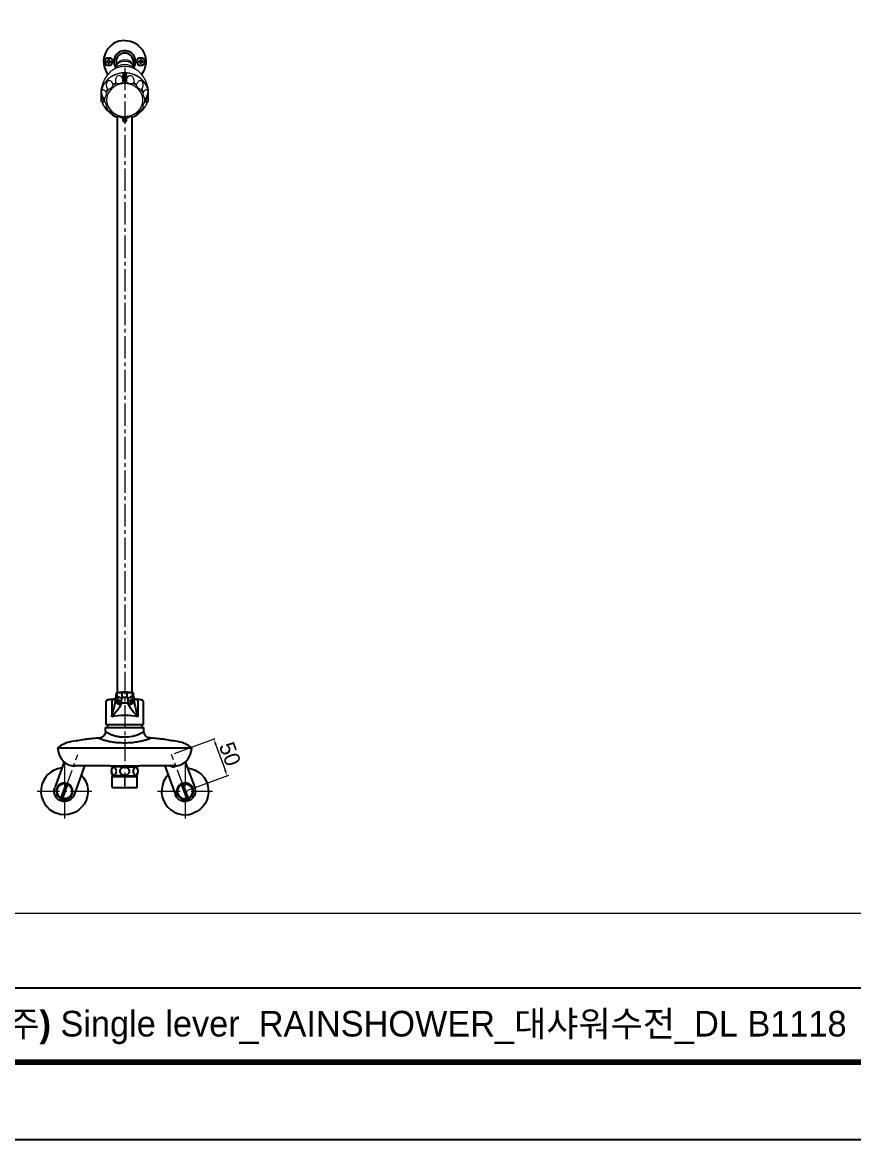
# Model space of a CAD drawing. Extents: x 0 to 3160, y 0 to 2315.
# Drawn here: x 816 to 1879, y 0 to 1428 of the extents above; entities that cross this region are included whole.
import ezdxf

# ---------------------------------------------------------------- set-up
doc = ezdxf.new("R2010")
doc.units = 0
doc.header["$LTSCALE"] = 3
doc.header["$MEASUREMENT"] = 0
doc.header["$PDMODE"] = 3
doc.header["$PDSIZE"] = -10
doc.linetypes.add('CENTER2', pattern=[28.575, 19.05, -3.175, 3.175, -3.175])
doc.layers.get('0').update_dxf_attribs({"linetype": 'CONTINUOUS'})
doc.layers.get('DEFPOINTS').update_dxf_attribs({"linetype": 'CONTINUOUS'})
doc.layers.add('1', color=7, linetype='CONTINUOUS', true_color=0xffffff)
doc.layers.add('Cneter', color=1, linetype='CENTER2', lineweight=13)
doc.layers.add('치수선', color=7, linetype='CONTINUOUS', lineweight=20)
doc.styles.add('Daelim Dimension', font='')
doc.styles.get('Daelim Dimension').set_extended_font_data('나눔고딕')
doc.dimstyles.new('DEFAULT', dxfattribs={"dimscale": 2, "dimtxt": 2, "dimasz": 2, "dimexe": 0, "dimexo": 2, "dimgap": 1, "dimtad": 1, "dimdec": 1, "dimzin": 9, "dimdsep": 46, "dimtxsty": 'Daelim Dimension', "dimcen": 0.5, "dimclrd": 252, "dimclre": 252, "dimclrt": 3, "dimadec": 1, "dimazin": 0, "dimtfac": 1, "dimtdec": 1, "dimtix": 1, "dimtmove": 0, "dimatfit": 3, "dimfxl": 1, "dimtolj": 1, "dimtzin": 1, "dimlwd": 9, "dimlwe": 9, "dimarcsym": 0})

# ---------------------------------------------------------------- blocks, each defined once
blk = doc.blocks.new('*D7')
at = {"color": 5, "lineweight": 9, "ltscale": 0.5, "transparency": 16777216}
for p, q in [((1011, 493.6), (1063.1, 512.5)), ((1063.9, 504.3), (1075.6, 472.4)), ((1028.1, 446.6), (1080.2, 465.6))]:
    blk.add_line(p, q, dxfattribs=at)
at = {"color": 5, "ltscale": 0.5, "transparency": 16777216}
for points in [[(1065.2, 504.8), (1062.7, 503.9), (1061.2, 511.9)], [(1076.8, 472.8), (1074.3, 471.9), (1078.3, 464.9)]]:
    blk.add_solid(points, dxfattribs=at)
at = {"layer": 'DEFPOINTS', "color": 0, "ltscale": 0.5, "transparency": 16777216}
for p in [(1007.3, 492.2), (1078.3, 464.9), (1024.4, 445.2)]:
    blk.add_point(p, dxfattribs=at)
at = {"color": 7, "ltscale": 0.5, "transparency": 16777216, "insert": (1081.8, 492.8), "char_height": 20, "attachment_point": 5, "rotation": 290, "style": 'Daelim Dimension'}
blk.add_mtext('\\A1;50', dxfattribs=at)

msp = doc.modelspace()

# ---------------------------------------------------------------- linework, layer by layer
at = {"color": 5}
msp.add_line((50.8, 194), (2594.9, 194), dxfattribs=at)
at = {"ltscale": 0.5}
msp.add_lwpolyline([(0, 0), (3159.5, 0), (3159.5, 2315), (0, 2315)], close=True, dxfattribs=at)
at = {"color": 5, "linetype": 'ByBlock', "lineweight": 200, "const_width": 7.28}
msp.add_lwpolyline([(50.8, 99.1), (3108.4, 99.1), (3108.4, 2261.3), (50.8, 2261.3)], close=True, dxfattribs=at)
at = {"layer": '1', "color": 7, "linetype": 'Continuous'}
for p, q in [((926.3, 1378.1), (924.3, 1378.1)), ((924.3, 1378.1), (924.3, 1377.1)), ((924.3, 1377.1), (926.3, 1377.1)), ((926.3, 1380.1), (926.3, 1378.1)), ((927.3, 1380.1), (926.3, 1380.1)), ((926.3, 1377.1), (926.3, 1375.1)), ((926.3, 1375.1), (927.3, 1375.1)), ((927.3, 1378.1), (927.3, 1380.1)), ((929.3, 1378.1), (927.3, 1378.1)), ((927.3, 1375.1), (927.3, 1377.1)), ((927.3, 1377.1), (929.3, 1377.1)), ((929.3, 1377.1), (929.3, 1378.1)), ((936.3, 1377.6), (936.3, 1376.3)), ((958.3, 1377.6), (958.3, 1376.3)), ((967.3, 1378.1), (965.3, 1378.1)), ((965.3, 1378.1), (965.3, 1377.1)), ((965.3, 1377.1), (967.3, 1377.1)), ((968.3, 1380.1), (967.3, 1380.1)), ((967.3, 1380.1), (967.3, 1378.1)), ((967.3, 1377.1), (967.3, 1375.1)), ((967.3, 1375.1), (968.3, 1375.1)), ((968.3, 1378.1), (968.3, 1380.1)), ((970.3, 1378.1), (968.3, 1378.1)), ((968.3, 1375.1), (968.3, 1377.1)), ((968.3, 1377.1), (970.3, 1377.1)), ((970.3, 1377.1), (970.3, 1378.1)), ((937.8, 1307.3), (937.8, 571.3)), ((956.8, 571.3), (956.8, 1307.3)), ((950.4, 571.8), (944.2, 571.8)), ((944.2, 571.8), (944.2, 571.2)), ((950.4, 571.2), (944.2, 571.2)), ((944.2, 564.9), (944.2, 571.2)), ((950.4, 571.8), (950.4, 571.2)), ((950.4, 564.9), (950.4, 571.2)), ((923.3, 560.3), (923.3, 530.3)), ((930.6, 562.3), (930.6, 540.3)), ((935.7, 565), (935.6, 563.8)), ((935.6, 564.7), (935.7, 564.9)), ((935.7, 564.9), (935.6, 563.8)), ((935.6, 563.8), (935.6, 562.1)), ((942.9, 560.6), (942.6, 557.8)), ((950.4, 564.9), (944.2, 564.9)), ((951.9, 557.8), (951.7, 560.6)), ((959, 563.8), (958.9, 565)), ((958.9, 564.9), (958.9, 564.7)), ((959, 563.8), (958.9, 564.9)), ((959, 563.8), (959, 562.1)), ((963.9, 562.3), (963.9, 540.3)), ((971.3, 530.3), (971.3, 560.3)), ((923.3, 530.3), (971.3, 530.3)), ((922.8, 526.7), (971.8, 526.7)), ((869.8, 482.8), (857.8, 449.8)), ((896, 477.7), (882.6, 440.7)), ((928.6, 477.7), (930.2, 477.7)), ((947.3, 476.5), (931.8, 476.5)), ((932.8, 477.7), (932.8, 476.5)), ((947.3, 476.5), (947.3, 477.7)), ((947.3, 476.5), (947.3, 475.7)), ((947.3, 476.5), (962.8, 476.5)), ((961.8, 476.5), (961.8, 477.7)), ((964.3, 477.7), (965.9, 477.7)), ((998.5, 477.7), (1012, 440.7)), ((1024.7, 482.9), (1036.8, 449.8)), ((931.3, 464), (963.3, 464)), ((931.3, 450), (931.3, 464)), ((947.3, 465), (931.8, 465)), ((934.8, 465), (934.8, 464)), ((937.7, 465), (937.7, 464)), ((947.3, 465.9), (947.3, 465)), ((947.3, 464), (947.3, 465)), ((947.3, 465), (962.8, 465)), ((956.8, 464), (956.8, 465)), ((959.8, 464), (959.8, 465)), ((963.3, 450), (963.3, 464)), ((866.1, 437), (872.3, 454.2)), ((868, 436.3), (874.2, 453.5)), ((873.3, 453.8), (873.5, 454.4)), ((873.6, 454.6), (873.5, 454.4)), ((873.6, 454.6), (873.8, 455.1)), ((931.3, 450), (963.3, 450)), ((1026.5, 436.3), (1020.3, 453.5)), ((1020.9, 454.6), (1020.8, 455.1)), ((1020.9, 454.6), (1021, 454.4)), ((1021.2, 453.8), (1021, 454.4)), ((1028.4, 437), (1022.2, 454.2)), ((866.7, 435.8), (866.6, 435.4)), ((866.7, 435.8), (866.8, 436.1)), ((867, 436.6), (866.8, 436.1)), ((1027.5, 436.6), (1027.7, 436.1)), ((1027.8, 435.8), (1027.7, 436.1)), ((1027.8, 435.8), (1028, 435.4))]:
    msp.add_line(p, q, dxfattribs=at)
at = {"layer": '1', "color": 7, "linetype": 'Continuous', "lineweight": 18}
for p, q in [((936.3, 1377.6), (936.3, 1372.4)), ((958.3, 1372.4), (958.3, 1377.6)), ((945, 1355.3), (945, 1359)), ((946, 1362.6), (947.3, 1362.6)), ((947.3, 1362.6), (948.6, 1362.6)), ((949.6, 1359), (949.6, 1355.3)), ((945, 1353.5), (945, 1355.3)), ((945, 1353.1), (945, 1353.5)), ((945, 1353.1), (945, 1351.5)), ((946, 1351.5), (948.6, 1351.5)), ((949.6, 1355.3), (949.6, 1353.5)), ((949.6, 1353.5), (949.6, 1353.1)), ((949.6, 1353.1), (949.6, 1351.5)), ((916.8, 1336.1), (916.8, 1329.8)), ((916.8, 1329.8), (916.8, 1327.4)), ((920, 1330.5), (921.7, 1330.5)), ((921.8, 1327.2), (921.8, 1329.6)), ((972.7, 1329.6), (972.7, 1327.2)), ((974.6, 1330.5), (972.8, 1330.5)), ((977.7, 1329.8), (977.7, 1336.1)), ((977.7, 1327.4), (977.7, 1329.8)), ((919.6, 1326.1), (920.9, 1326.4)), ((920.4, 1326.3), (921.7, 1326.3)), ((974.1, 1326.3), (972.8, 1326.3)), ((973.7, 1326.4), (974.9, 1326.1)), ((945, 1303.7), (945, 1305.3)), ((945, 1302.9), (945, 1303.7)), ((945, 1301.8), (945, 1302.9)), ((948.6, 1305.3), (946, 1305.3)), ((946, 1300.8), (948.6, 1300.8)), ((949.6, 1303.7), (949.6, 1305.3)), ((949.6, 1303.7), (949.6, 1302.9)), ((949.6, 1302.9), (949.6, 1301.8))]:
    msp.add_line(p, q, dxfattribs=at)
at = {"layer": '1', "color": 7, "linetype": 'Continuous', "lineweight": 13}
for p, q in [((946, 1356.2), (946, 1362.6)), ((948.6, 1362.6), (948.6, 1356.2)), ((946, 1352.7), (946, 1356.2)), ((948.6, 1356.2), (946, 1356.2)), ((946, 1351.5), (946, 1352.7)), ((948.6, 1352.7), (946, 1352.7)), ((948.6, 1356.2), (948.6, 1352.7)), ((948.6, 1352.7), (948.6, 1351.5)), ((917.8, 1334.4), (917.8, 1330.7)), ((919.4, 1330.3), (920, 1330.5)), ((919.9, 1329), (921.8, 1329.6)), ((919.9, 1329), (919.9, 1326.7)), ((972.7, 1329.6), (974.6, 1329)), ((974.6, 1330.5), (975.2, 1330.3)), ((974.6, 1326.7), (974.6, 1329)), ((976.7, 1330.7), (976.7, 1334.4)), ((921.8, 1327.2), (919.9, 1326.7)), ((974.6, 1326.7), (972.7, 1327.2)), ((946, 1303.1), (946, 1305.3)), ((946, 1300.8), (946, 1303.1)), ((946, 1303.1), (948.6, 1303.1)), ((947.3, 1307.3), (947.3, 1307.5)), ((948.6, 1305.3), (948.6, 1303.1)), ((948.6, 1303.1), (948.6, 1300.8))]:
    msp.add_line(p, q, dxfattribs=at)
at = {"layer": '1', "color": 7, "linetype": 'Continuous'}
for centre, radius, start, end in [((947.3, 1377.6), 27, 90, 217.1909), ((947.3, 1377.6), 13.9, 90, 210.2553), ((947.3, 1377.6), 11, 90, 180), ((947.3, 1377.6), 13.9, 329.7447, 90), ((947.3, 1377.6), 11, 360, 90), ((926.8, 1377.6), 5.01, 180, 0), ((967.8, 1377.6), 5.01, 180, 0), ((947.3, 525.3), 22.2, 166.8917, 176.296), ((870.2, 445.2), 30, 96.1056, 250), ((940.6, 470.8), 10.6, 147.0591, 212.9409), ((948.8, 475.5), 13.6, 4.2072, 9.5048), ((953.9, 470.8), 10.6, 327.0591, 32.9409), ((1007.3, 492.2), 15.8, 272.4581, 287.7822), ((1024.4, 445.2), 30, 136.1056, 290), ((870.2, 445.2), 10.5, 70, 250), ((870.2, 445.2), 10, 70, 250), ((870.2, 445.2), 9.75, 70, 250), ((870.2, 445.2), 10.5, 250, 70), ((870.2, 445.2), 10, 250, 70), ((1024.4, 445.2), 10.5, 110, 290), ((1024.4, 445.2), 10, 110, 290), ((1024.4, 445.2), 9.75, 110, 290), ((1024.4, 445.2), 10.5, 290, 110), ((1024.4, 445.2), 10, 290, 110)]:
    msp.add_arc(centre, radius, start, end, dxfattribs=at)
at = {"layer": '1', "color": 7, "linetype": 'Continuous', "extrusion": (0, 0, -1)}
for centre, radius, start, end in [((-947.3, 1377.6), 27, 90, 217.2306), ((-926.8, 1377.6), 5.01, 0, 180), ((-967.8, 1377.6), 5.01, 0, 180), ((-947.3, 525.3), 22.2, 166.8917, 176.296), ((-1024.4, 445.2), 30, 96.1056, 250), ((-870.2, 445.2), 30, 136.1056, 290), ((-870.2, 445.2), 13.2, 200, 20), ((-870.2, 445.2), 9.75, 110, 290), ((-1024.4, 445.2), 13.2, 160, 340), ((-1024.4, 445.2), 9.75, 70, 250)]:
    msp.add_arc(centre, radius, start, end, dxfattribs=at)
at = {"layer": '1', "color": 7, "linetype": 'Continuous', "lineweight": 18}
for centre, start, end in [((946, 1301.8), 180, 270), ((948.6, 1301.8), 270, 0)]:
    msp.add_arc(centre, 1, start, end, dxfattribs=at)
for centre, major_axis, ratio, start_param, end_param in [((947.3, 1348.3), (25.5, 0), 0.906308, 1.570796, 2.201078), ((947.3, 1357.4), (18, 0), 0.906308, 1.570796, 2.464334), ((947.3, 1366.2), (12.9, 0), 0.906308, 1.570796, 2.891443), ((947.3, 1366.2), (12.9, 0), 0.906308, 0.250149, 1.570796), ((947.3, 1357.4), (18, 0), 0.906308, 0.677259, 1.570796), ((947.3, 1348.3), (25.5, 0), 0.906308, 0.935458, 1.570796), ((947.3, 1335.6), (30.5, 0), 0.906308, 1.570796, 3.203885), ((947.3, 1335.4), (30.5, 0), 0.906308, 1.570796, 3.184986), ((946, 1360.3), (0, 2.23), 0.449155, 0, 0.332335), ((947.3, 1335.6), (-30.5, 0), 0.906308, 3.07881, 4.712389), ((947.3, 1335.4), (-30.5, 0), 0.906308, 3.097954, 4.712389), ((948.6, 1360.3), (0, 2.23), 0.449155, 5.95085, 6.283185), ((947.3, 1328.4), (23.2, 0), 0.906308, 1.570796, 4.712389), ((923.2, 1350.2), (-8.67, 3.58), 0.870022, 2.293461, 3.206741), ((938.5, 1358.2), (-7.12, 5.46), 0.950279, 2.031059, 2.944339), ((946, 1353.1), (0, 1.65), 0.604788, 1.570796, 3.141593), ((947.3, 1328.4), (23.2, 0), 0.906308, 4.712389, 7.853982), ((948.6, 1353.1), (0, 1.65), 0.604788, 3.141593, 4.712389), ((956.1, 1358.2), (7.12, 5.46), 0.950279, 3.338846, 4.252126), ((971.3, 1350.2), (8.67, 3.58), 0.870022, 3.076444, 3.989724), ((917.8, 1334.8), (-0.9, 1.58), 0.273283, 0.114802, 0.447137), ((920, 1329.6), (1.82, 0), 0.496769, 0, 1.570796), ((914.4, 1336.4), (-9.54, 1.25), 0.826902, 2.554656, 3.467936), ((947.3, 1328.6), (23.2, 0), 0.906308, 3.141593, 4.712389), ((947.3, 1328.6), (-23.2, 0), 0.906308, 1.570796, 3.141593), ((980.1, 1336.4), (9.54, 1.25), 0.826902, 2.81525, 3.72853), ((974.6, 1329.6), (1.82, 0), 0.496769, 1.570796, 3.141593), ((976.7, 1334.8), (0.9, 1.58), 0.273283, 5.836048, 6.168383), ((920, 1327.2), (1.82, 0), 0.496769, 5.221008, 6.283185), ((914.4, 1320.4), (9.54, 1.25), 0.826902, 5.956842, 6.870122), ((947.3, 1328.6), (26.5, 0), 0.906308, 3.580965, 3.749418), ((923.2, 1306.6), (8.67, 3.58), 0.870022, 6.218037, 7.131317), ((971.3, 1306.6), (-8.67, 3.58), 0.870022, 5.435054, 6.348334), ((947.3, 1328.6), (26.5, 0), 0.906308, 5.67536, 5.843813), ((980.1, 1320.4), (-9.54, 1.25), 0.826902, 5.696248, 6.609528), ((974.6, 1327.2), (1.82, 0), 0.496769, 3.141593, 4.20377), ((947.3, 1328.6), (26.5, 0), 0.906308, 4.104564, 4.273017), ((938.5, 1298.6), (7.12, 5.46), 0.950279, 0.197253, 1.110533), ((946, 1303.7), (0, 1.65), 0.604788, 0, 1.570796), ((948.6, 1303.7), (0, 1.65), 0.604788, 4.712389, 6.283185), ((956.1, 1298.6), (-7.12, 5.46), 0.950279, 5.172652, 6.085932), ((947.3, 1328.6), (26.5, 0), 0.906308, 5.151761, 5.320214)]:
    msp.add_ellipse(centre, major_axis=major_axis, ratio=ratio, start_param=start_param, end_param=end_param, dxfattribs=at)
at = {"layer": '1', "color": 7, "linetype": 'Continuous', "lineweight": 13}
for centre, major_axis, ratio, start_param, end_param in [((947.3, 1370.1), (11, 0), 0.906308, 1.570796, 2.84162), ((947.3, 1370.1), (11, 0), 0.906308, 0.299973, 1.570796), ((947.3, 1328.6), (26.5, 0), 0.906308, 2.533768, 2.70222), ((947.3, 1328.4), (25.6, 0), 0.906308, 2.507322, 2.728666), ((947.3, 1328.6), (26.5, 0), 0.906308, 2.010169, 2.178621), ((947.3, 1328.4), (25.6, 0), 0.906308, 1.983723, 2.205067), ((947.3, 1328.4), (25.6, 0), 0.906308, 1.660667, 1.681468), ((946, 1355.3), (-1, 0), 0.906308, 4.712389, 6.283185), ((946, 1353.5), (-1, 0), 0.850246, 0, 1.570796), ((948.6, 1355.3), (1, 0), 0.906308, 0, 1.570796), ((948.6, 1353.5), (1, 0), 0.850246, 4.712389, 6.283185), ((947.3, 1328.4), (25.6, 0), 0.906308, 1.460124, 1.480925), ((947.3, 1328.4), (25.6, 0), 0.906308, 0.936526, 1.157869), ((947.3, 1328.6), (26.5, 0), 0.906308, 0.962971, 1.131424), ((947.3, 1328.4), (25.6, 0), 0.906308, 0.412927, 0.634271), ((947.3, 1328.6), (26.5, 0), 0.906308, 0.439372, 0.607825), ((917.8, 1329.8), (1, 0), 0.906308, 1.570796, 3.141593), ((918.8, 1329.8), (-2, 0), 0.422618, 0, 2.150916), ((918.8, 1330.7), (-1, 0), 0.422618, 0, 2.150916), ((919.4, 1329.4), (-0.267, 0.964), 0.496769, 4.203791, 5.774587), ((947.3, 1328.4), (25.6, 0), 0.906308, 3.030921, 3.051722), ((947.3, 1328.4), (25.6, 0), 0.906308, 0.089871, 0.110672), ((975.2, 1329.4), (0.267, 0.964), 0.496769, 0.508598, 2.079394), ((975.7, 1329.8), (-2, 0), 0.422618, 0.990677, 3.141593), ((975.7, 1330.7), (-1, 0), 0.422618, 0.990677, 3.141593), ((976.7, 1329.8), (-1, 0), 0.906308, 3.141593, 4.712389), ((918.8, 1327.4), (2, 0), 0.422618, 3.141593, 5.292508), ((919.4, 1327), (0.267, -0.964), 0.496769, 6.282372, 7.345384), ((947.3, 1328.4), (25.6, 0), 0.906308, 3.231464, 3.252265), ((947.3, 1328.4), (25.6, 0), 0.906308, 3.55452, 3.775863), ((947.3, 1328.4), (25.6, 0), 0.906308, 5.648915, 5.870258), ((947.3, 1328.4), (25.6, 0), 0.906308, 6.172513, 6.193314), ((975.7, 1327.4), (2, 0), 0.422618, 4.13227, 6.283185), ((975.2, 1327), (-0.267, -0.964), 0.496769, 5.220987, 6.28422), ((947.3, 1328.4), (25.6, 0), 0.906308, 4.078118, 4.299462), ((947.3, 1328.4), (25.6, 0), 0.906308, 4.601717, 4.622518), ((946, 1302.9), (-1, 0), 0.143292, 4.712389, 6.283185), ((948.6, 1302.9), (1, 0), 0.143292, 0, 1.570796), ((947.3, 1328.4), (25.6, 0), 0.906308, 4.80226, 4.823061), ((947.3, 1328.4), (25.6, 0), 0.906308, 5.125316, 5.34666)]:
    msp.add_ellipse(centre, major_axis=major_axis, ratio=ratio, start_param=start_param, end_param=end_param, dxfattribs=at)
at = {"layer": '1', "color": 7, "linetype": 'Continuous'}
for centre, major_axis, ratio, start_param, end_param in [((947.3, 560.3), (24, 0), 0.120249, 2.335809, 3.141618), ((947.3, 560.8), (23.5, 0), 0.122807, 2.335809, 3.107826), ((919.6, 563.8), (16, 0), 0.126645, 5.477402, 6.271724), ((931, 562.3), (0.059, -0.497), 0.690055, 2.972371, 4.631211), ((919.6, 564.3), (16.5, 0), 0.122807, 5.477402, 6.271724), ((942.6, 564.7), (6.98, -0.52), 0.988417, 3.217182, 4.786244), ((936.1, 563.8), (0.498, -0.046), 0.992479, 3.141585, 3.235352), ((942.6, 562.1), (7, -0.15), 0.878673, 3.1656, 4.680002), ((942.7, 564.9), (2.7, 26.1), 0.265098, 1.518885, 1.596031), ((936.2, 564.9), (0.498, -0.046), 0.992479, 3.141585, 3.235352), ((936.4, 567), (0.497, -0.056), 0.992451, 3.141391, 3.330983), ((942.9, 567.5), (6.98, -0.52), 0.988417, 3.294328, 4.786244), ((936.8, 570.4), (0.497, -0.057), 0.992446, 3.141029, 3.46154), ((943.1, 571.7), (6.99, -0.36), 0.988451, 3.399051, 4.763413), ((947.3, 551.7), (40, 0), 0.15311, 1.45515, 1.686443), ((951.4, 571.7), (-6.99, -0.36), 0.988451, 1.519773, 2.884134), ((951.7, 567.5), (-6.98, -0.52), 0.988417, 1.496941, 2.988858), ((951.9, 564.7), (-6.98, -0.52), 0.988417, 1.496941, 3.066003), ((952, 562.1), (-7, -0.15), 0.878673, 1.603183, 3.117585), ((957.8, 570.4), (0.497, 0.057), 0.992446, 0.000063, 1.456959), ((957.8, 570.4), (0.497, 0.057), 0.992446, 5.963238, 6.283249), ((975, 564.3), (16.5, 0), 0.122807, 3.153053, 3.947376), ((958.1, 567), (0.497, 0.056), 0.992451, 6.093795, 6.283), ((951.9, 564.9), (-2.7, 26.1), 0.265098, 4.687154, 4.7643), ((958.4, 564.9), (0.498, 0.046), 0.992479, 6.189426, 6.283193), ((958.5, 563.8), (0.498, 0.046), 0.992479, 6.189426, 6.283193), ((975, 563.8), (16, 0), 0.126645, 3.153053, 3.947376), ((963.5, 562.3), (-0.059, -0.497), 0.690055, 1.651975, 3.310814), ((947.3, 560.8), (23.5, 0), 0.122807, 0.033766, 0.805783), ((947.3, 560.3), (24, 0), 0.120249, 6.28316, 7.088969), ((947.3, 535.9), (24, 0), 0.255183, 0.805783, 2.335809)]:
    msp.add_ellipse(centre, major_axis=major_axis, ratio=ratio, start_param=start_param, end_param=end_param, dxfattribs=at)
at = {"layer": '1', "color": 7, "linetype": 'Continuous', "lineweight": 18}
for points, knots in [([(932.3, 1366.9), (932, 1366.8), (929.3, 1365.3), (925.2, 1361), (920.5, 1354.1), (917.5, 1345.6), (916.3, 1338.6), (916.9, 1334.6), (917, 1333.9)], [0, 0, 0, 0, 0.027265, 0.23413, 0.455416, 0.685483, 0.941255, 1, 1, 1, 1]), ([(936, 1350.4), (935.7, 1352.2), (935.6, 1353.8), (936.1, 1356.3), (936.4, 1357.1), (937.1, 1358.3), (937.3, 1358.7), (938.1, 1359.3), (938.5, 1359.7), (939.6, 1360.1), (940.3, 1360.1), (941.2, 1360), (941.6, 1359.8), (942.7, 1359.1), (943.1, 1358.5), (944.3, 1356.5), (944.7, 1354.9), (945, 1353.1)], [0, 0, 0, 0, 0.25, 0.25, 0.375, 0.375, 0.4375, 0.4375, 0.5, 0.5, 0.5625, 0.5625, 0.625, 0.625, 0.75, 0.75, 1, 1, 1, 1]), ([(948.9, 1362.4), (949.1, 1361.9), (949.3, 1361.4), (949.5, 1360.2), (949.6, 1359.6), (949.6, 1359)], [0, 0, 0, 0, 0.5, 0.5, 1, 1, 1, 1]), ([(949.6, 1353.1), (949.8, 1354.9), (950.2, 1356.4), (951.4, 1358.5), (951.8, 1359.1), (952.9, 1359.8), (953.2, 1359.9), (954.2, 1360.1), (954.8, 1360.1), (955.9, 1359.7), (956.4, 1359.4), (957.1, 1358.7), (957.4, 1358.3), (958.1, 1357.2), (958.4, 1356.3), (958.9, 1353.9), (958.9, 1352.2), (958.5, 1350.4)], [0, 0, 0, 0, 0.25, 0.25, 0.375, 0.375, 0.4375, 0.4375, 0.5, 0.5, 0.5625, 0.5625, 0.625, 0.625, 0.75, 0.75, 1, 1, 1, 1]), ([(977.4, 1333.9), (977.6, 1334.9), (978.1, 1339.1), (976.9, 1346.3), (973.8, 1354.7), (968.9, 1361.5), (965, 1365.5), (962.5, 1366.8), (962.3, 1366.9)], [0, 0, 0, 0, 0.081923, 0.330079, 0.565604, 0.785831, 0.98847, 1, 1, 1, 1]), ([(920.5, 1331), (919.6, 1332.1), (918.9, 1333.4), (918.1, 1335.8), (918, 1336.6), (917.9, 1338.2), (917.9, 1338.7), (918, 1339.9), (918.1, 1340.5), (918.4, 1341.4), (918.6, 1341.7), (919, 1342.1), (919.2, 1342.1), (919.8, 1342.1), (920.2, 1341.9), (921.4, 1341), (922.3, 1340), (923.3, 1338.9)], [0, 0, 0, 0, 0.25, 0.25, 0.375, 0.375, 0.4375, 0.4375, 0.5, 0.5, 0.5625, 0.5625, 0.625, 0.625, 0.75, 0.75, 1, 1, 1, 1]), ([(925.5, 1342.4), (924.7, 1343.9), (924.2, 1345.5), (924.1, 1348.1), (924.1, 1349), (924.5, 1350.5), (924.6, 1351), (925.1, 1352), (925.5, 1352.5), (926.4, 1353.3), (926.8, 1353.5), (927.6, 1353.7), (927.9, 1353.6), (928.8, 1353.3), (929.3, 1352.9), (930.7, 1351.4), (931.4, 1350), (932.1, 1348.4)], [0, 0, 0, 0, 0.25, 0.25, 0.375, 0.375, 0.4375, 0.4375, 0.5, 0.5, 0.5625, 0.5625, 0.625, 0.625, 0.75, 0.75, 1, 1, 1, 1]), ([(926.6, 1342.2), (926.5, 1342.1), (926.3, 1342.1), (926, 1342.1), (925.9, 1342.1), (925.8, 1342.1), (925.7, 1342.2), (925.6, 1342.2), (925.5, 1342.3), (925.5, 1342.3), (925.5, 1342.3), (925.5, 1342.4)], [0, 0, 0, 0, 0.370823, 0.370823, 0.598246, 0.598246, 0.790276, 0.790276, 0.95624, 0.95624, 1, 1, 1, 1]), ([(932.1, 1348.4), (932.1, 1348.3), (932.2, 1348.2), (932.2, 1348.1), (932.2, 1348), (932.2, 1347.8), (932.2, 1347.7), (932.2, 1347.4), (932.1, 1347.3), (932.1, 1347.1)], [0, 0, 0, 0, 0.178332, 0.178332, 0.355579, 0.355579, 0.595138, 0.595138, 1, 1, 1, 1]), ([(937, 1349.7), (936.8, 1349.7), (936.7, 1349.8), (936.4, 1349.9), (936.3, 1349.9), (936.2, 1350), (936.1, 1350.1), (936, 1350.2), (936, 1350.3), (936, 1350.4), (936, 1350.4), (936, 1350.4)], [0, 0, 0, 0, 0.370823, 0.370823, 0.598246, 0.598246, 0.790276, 0.790276, 0.95624, 0.95624, 1, 1, 1, 1]), ([(945, 1352.2), (944.9, 1352.1), (944.9, 1352), (944.7, 1351.7), (944.6, 1351.6), (944.4, 1351.5)], [0, 0, 0, 0, 0.407657, 0.407657, 1, 1, 1, 1]), ([(950.1, 1351.5), (950, 1351.6), (949.9, 1351.7), (949.7, 1351.9), (949.6, 1352.1), (949.6, 1352.2)], [0, 0, 0, 0, 0.560127, 0.560127, 1, 1, 1, 1]), ([(958.5, 1350.4), (958.5, 1350.3), (958.5, 1350.3), (958.4, 1350.1), (958.4, 1350.1), (958.3, 1350), (958.2, 1349.9), (957.9, 1349.8), (957.7, 1349.7), (957.5, 1349.7)], [0, 0, 0, 0, 0.178332, 0.178332, 0.355579, 0.355579, 0.595138, 0.595138, 1, 1, 1, 1]), ([(962.4, 1347.1), (962.4, 1347.2), (962.4, 1347.4), (962.3, 1347.7), (962.3, 1347.8), (962.3, 1348), (962.3, 1348.1), (962.4, 1348.2), (962.4, 1348.3), (962.4, 1348.3), (962.4, 1348.4), (962.4, 1348.4)], [0, 0, 0, 0, 0.370823, 0.370823, 0.598246, 0.598246, 0.790276, 0.790276, 0.95624, 0.95624, 1, 1, 1, 1]), ([(962.4, 1348.4), (963.1, 1350), (963.8, 1351.3), (965.2, 1352.9), (965.7, 1353.3), (966.6, 1353.6), (966.9, 1353.7), (967.7, 1353.5), (968.1, 1353.3), (969, 1352.6), (969.3, 1352.1), (969.9, 1351), (970, 1350.5), (970.4, 1349.1), (970.5, 1348.2), (970.3, 1345.5), (969.8, 1343.9), (969, 1342.4)], [0, 0, 0, 0, 0.25, 0.25, 0.375, 0.375, 0.4375, 0.4375, 0.5, 0.5, 0.5625, 0.5625, 0.625, 0.625, 0.75, 0.75, 1, 1, 1, 1]), ([(969, 1342.4), (969, 1342.3), (969, 1342.3), (968.9, 1342.2), (968.8, 1342.2), (968.6, 1342.1), (968.5, 1342.1), (968.3, 1342.1), (968.1, 1342.1), (967.9, 1342.2)], [0, 0, 0, 0, 0.178332, 0.178332, 0.355579, 0.355579, 0.595138, 0.595138, 1, 1, 1, 1]), ([(971.3, 1338.9), (972.2, 1340), (973.1, 1341), (974.3, 1341.9), (974.7, 1342.1), (975.3, 1342.1), (975.5, 1342.1), (975.9, 1341.7), (976.1, 1341.5), (976.4, 1340.6), (976.6, 1339.9), (976.7, 1338.8), (976.7, 1338.2), (976.6, 1336.7), (976.4, 1335.8), (975.7, 1333.4), (974.9, 1332.1), (974, 1331)], [0, 0, 0, 0, 0.25, 0.25, 0.375, 0.375, 0.4375, 0.4375, 0.5, 0.5, 0.5625, 0.5625, 0.625, 0.625, 0.75, 0.75, 1, 1, 1, 1]), ([(921.8, 1331), (921.7, 1330.8), (921.6, 1330.7), (921.3, 1330.6), (921.2, 1330.6), (921.1, 1330.6)], [0, 0, 0, 0, 0.560127, 0.560127, 1, 1, 1, 1]), ([(921.7, 1330.5), (921.6, 1330.5), (921.5, 1330.5), (921.3, 1330.5), (921.2, 1330.5), (921.1, 1330.6)], [0, 0, 0, 0, 0.504994, 0.504994, 1, 1, 1, 1]), ([(923.3, 1338.9), (923.3, 1338.8), (923.3, 1338.8), (923.4, 1338.6), (923.4, 1338.6), (923.5, 1338.4), (923.6, 1338.3), (923.7, 1338), (923.7, 1337.9), (923.8, 1337.7)], [0, 0, 0, 0, 0.178332, 0.178332, 0.355579, 0.355579, 0.595138, 0.595138, 1, 1, 1, 1]), ([(970.7, 1337.7), (970.8, 1337.9), (970.8, 1338), (970.9, 1338.3), (971, 1338.4), (971.1, 1338.5), (971.1, 1338.6), (971.2, 1338.7), (971.2, 1338.8), (971.3, 1338.8), (971.3, 1338.8), (971.3, 1338.9)], [0, 0, 0, 0, 0.370823, 0.370823, 0.598246, 0.598246, 0.790276, 0.790276, 0.95624, 0.95624, 1, 1, 1, 1]), ([(973.4, 1330.6), (973.3, 1330.6), (973.2, 1330.6), (973, 1330.7), (972.9, 1330.8), (972.7, 1331)], [0, 0, 0, 0, 0.407657, 0.407657, 1, 1, 1, 1]), ([(973.4, 1330.6), (973.3, 1330.5), (973.2, 1330.5), (973, 1330.5), (972.9, 1330.5), (972.8, 1330.5)], [0, 0, 0, 0, 0.504417, 0.504417, 1, 1, 1, 1]), ([(916.8, 1327.4), (916.8, 1327.2), (916.9, 1327), (917.1, 1326.6), (917.4, 1326.3), (917.9, 1326.1), (918.5, 1326), (919.2, 1326), (919.5, 1326.1), (919.6, 1326.1)], [0, 0, 0, 0, 0.12998, 0.245726, 0.363311, 0.506495, 0.701937, 0.903379, 1, 1, 1, 1]), ([(923.3, 1318.4), (922.3, 1319), (921.4, 1319.9), (920.2, 1321.7), (919.8, 1322.4), (919.2, 1323.6), (919, 1324.1), (918.7, 1325), (918.5, 1325.5), (918.3, 1326)], [0, 0, 0, 0, 0.508531, 0.508531, 0.762796, 0.762796, 0.889929, 0.889929, 1, 1, 1, 1]), ([(921.2, 1326.3), (921.3, 1326.3), (921.3, 1326.2), (921.5, 1326.1), (921.7, 1325.9), (921.8, 1325.8)], [0, 0, 0, 0, 0.284597, 0.284597, 1, 1, 1, 1]), ([(923.8, 1319.1), (923.8, 1318.9), (923.7, 1318.8), (923.6, 1318.6), (923.6, 1318.5), (923.5, 1318.4), (923.4, 1318.4), (923.4, 1318.4), (923.3, 1318.4), (923.3, 1318.4), (923.3, 1318.4), (923.3, 1318.4)], [0, 0, 0, 0, 0.370823, 0.370823, 0.598246, 0.598246, 0.790276, 0.790276, 0.95624, 0.95624, 1, 1, 1, 1]), ([(925.5, 1314.9), (925.5, 1314.9), (925.6, 1314.9), (925.7, 1314.9), (925.7, 1314.8), (925.9, 1314.8), (926, 1314.8), (926.3, 1314.7), (926.4, 1314.7), (926.6, 1314.6)], [0, 0, 0, 0, 0.178332, 0.178332, 0.355579, 0.355579, 0.595138, 0.595138, 1, 1, 1, 1]), ([(932.1, 1308.9), (931.4, 1309.1), (930.7, 1309.6), (929.3, 1310.8), (928.8, 1311.3), (928, 1312.3), (927.6, 1312.7), (926.9, 1313.4), (926.4, 1313.9), (925.8, 1314.5), (925.6, 1314.6), (925.5, 1314.8)], [0, 0, 0, 0, 0.473089, 0.473089, 0.709634, 0.709634, 0.827906, 0.827906, 0.946178, 0.946178, 1, 1, 1, 1]), ([(969.3, 1314.9), (969.1, 1314.8), (968.8, 1314.6), (968.2, 1314), (967.7, 1313.5), (967, 1312.7), (966.6, 1312.4), (965.7, 1311.4), (965.2, 1310.9), (963.9, 1309.6), (963.1, 1309.1), (962.4, 1308.9)], [0, 0, 0, 0, 0.067365, 0.067365, 0.183945, 0.183945, 0.300524, 0.300524, 0.533683, 0.533683, 1, 1, 1, 1]), ([(967.9, 1314.6), (968.1, 1314.7), (968.2, 1314.7), (968.5, 1314.8), (968.6, 1314.8), (968.8, 1314.8), (968.8, 1314.8), (968.9, 1314.9), (969, 1314.9), (969, 1314.9), (969, 1314.9), (969, 1314.9)], [0, 0, 0, 0, 0.370823, 0.370823, 0.598246, 0.598246, 0.790276, 0.790276, 0.95624, 0.95624, 1, 1, 1, 1]), ([(971.3, 1318.4), (971.2, 1318.4), (971.2, 1318.4), (971.1, 1318.4), (971.1, 1318.4), (971, 1318.5), (970.9, 1318.6), (970.8, 1318.8), (970.8, 1318.9), (970.7, 1319.1)], [0, 0, 0, 0, 0.178332, 0.178332, 0.355579, 0.355579, 0.595138, 0.595138, 1, 1, 1, 1]), ([(976.1, 1325.8), (976, 1325.4), (975.9, 1325), (975.5, 1324.1), (975.3, 1323.7), (974.7, 1322.4), (974.3, 1321.7), (973.1, 1319.9), (972.2, 1319), (971.3, 1318.4)], [0, 0, 0, 0, 0.093955, 0.093955, 0.22339, 0.22339, 0.48226, 0.48226, 1, 1, 1, 1]), ([(972.7, 1325.8), (972.8, 1325.9), (973, 1326), (973.2, 1326.2), (973.2, 1326.3), (973.3, 1326.3)], [0, 0, 0, 0, 0.672048, 0.672048, 1, 1, 1, 1]), ([(974.9, 1326.1), (975.1, 1326), (975.5, 1326), (976.2, 1326), (976.8, 1326.2), (977.3, 1326.5), (977.6, 1326.8), (977.7, 1327.2), (977.7, 1327.4), (977.7, 1327.4)], [0, 0, 0, 0, 0.152535, 0.349795, 0.553866, 0.708684, 0.840806, 0.968459, 1, 1, 1, 1]), ([(932.1, 1309.7), (932.1, 1309.5), (932.2, 1309.4), (932.2, 1309.2), (932.2, 1309.1), (932.2, 1309), (932.2, 1309), (932.2, 1308.9), (932.2, 1308.9), (932.1, 1308.9), (932.1, 1308.9), (932.1, 1308.9)], [0, 0, 0, 0, 0.370823, 0.370823, 0.598246, 0.598246, 0.790276, 0.790276, 0.95624, 0.95624, 1, 1, 1, 1]), ([(936, 1306.9), (936, 1306.9), (936, 1306.9), (936.1, 1306.9), (936.1, 1306.9), (936.3, 1306.9), (936.4, 1307), (936.6, 1307), (936.8, 1307.1), (937, 1307.1)], [0, 0, 0, 0, 0.178332, 0.178332, 0.355579, 0.355579, 0.595138, 0.595138, 1, 1, 1, 1]), ([(945, 1304.7), (944.7, 1304.7), (944.3, 1304.9), (943.1, 1305.6), (942.7, 1305.9), (941.7, 1306.5), (941.3, 1306.6), (940.3, 1307), (939.7, 1307.2), (938.9, 1307.4), (938.7, 1307.4), (938.5, 1307.4)], [0, 0, 0, 0, 0.474195, 0.474195, 0.711293, 0.711293, 0.829841, 0.829841, 0.94839, 0.94839, 1, 1, 1, 1]), ([(944.4, 1305.3), (944.6, 1305.2), (944.7, 1305.1), (944.8, 1304.9), (944.9, 1304.8), (945, 1304.8)], [0, 0, 0, 0, 0.560127, 0.560127, 1, 1, 1, 1]), ([(956.1, 1307.4), (955.9, 1307.4), (955.7, 1307.4), (954.9, 1307.2), (954.3, 1307), (953.3, 1306.7), (952.9, 1306.5), (951.9, 1305.9), (951.4, 1305.7), (950.2, 1304.9), (949.8, 1304.7), (949.6, 1304.7)], [0, 0, 0, 0, 0.051634, 0.051634, 0.170179, 0.170179, 0.288725, 0.288725, 0.525817, 0.525817, 1, 1, 1, 1]), ([(949.6, 1304.8), (949.6, 1304.8), (949.7, 1304.9), (949.8, 1305.1), (950, 1305.2), (950.1, 1305.3)], [0, 0, 0, 0, 0.407657, 0.407657, 1, 1, 1, 1]), ([(957.5, 1307.1), (957.7, 1307.1), (957.9, 1307), (958.1, 1307), (958.2, 1307), (958.3, 1306.9), (958.4, 1306.9), (958.5, 1306.9), (958.5, 1306.9), (958.5, 1306.9), (958.5, 1306.9), (958.5, 1306.9)], [0, 0, 0, 0, 0.370823, 0.370823, 0.598246, 0.598246, 0.790276, 0.790276, 0.95624, 0.95624, 1, 1, 1, 1]), ([(962.4, 1308.9), (962.4, 1308.9), (962.4, 1308.9), (962.3, 1308.9), (962.3, 1309), (962.3, 1309.1), (962.3, 1309.1), (962.4, 1309.4), (962.4, 1309.5), (962.4, 1309.7)], [0, 0, 0, 0, 0.178332, 0.178332, 0.355579, 0.355579, 0.595138, 0.595138, 1, 1, 1, 1])]:
    msp.add_open_spline(points, degree=3, knots=knots, dxfattribs=at)
for points, degree in [([(945, 1359), (945, 1359.1), (945, 1359.3), (945, 1359.6), (945, 1359.9), (945, 1360.2), (945.1, 1360.4), (945.1, 1360.6), (945.1, 1360.7), (945.2, 1360.9), (945.2, 1361.1), (945.2, 1361.2), (945.3, 1361.3), (945.3, 1361.4), (945.3, 1361.5), (945.3, 1361.6), (945.4, 1361.7), (945.4, 1361.8), (945.4, 1361.9), (945.4, 1362), (945.5, 1362), (945.5, 1362.1), (945.5, 1362.1), (945.5, 1362.2), (945.6, 1362.3), (945.6, 1362.3), (945.6, 1362.4), (945.6, 1362.4), (945.6, 1362.4), (945.6, 1362.4)], 3), ([(916.9, 1336.4), (916.9, 1336.4), (916.9, 1336.3), (916.9, 1336.3), (916.9, 1336.3), (916.9, 1336.3), (916.9, 1336.3), (916.9, 1336.2), (916.9, 1336.2), (916.9, 1336.2), (917, 1336.1), (917, 1336.1), (917, 1336), (917, 1336), (917, 1336), (917, 1335.9), (917.1, 1335.8), (917.1, 1335.8), (917.1, 1335.7), (917.2, 1335.6), (917.2, 1335.6), (917.2, 1335.5), (917.3, 1335.4), (917.4, 1335.2), (917.4, 1335.1), (917.5, 1335), (917.6, 1334.8), (917.7, 1334.6), (917.8, 1334.5), (917.8, 1334.4)], 3), ([(920.5, 1331), (919.4, 1332.1), (918.4, 1333.2), (917.8, 1334.4)], 3), ([(921.1, 1330.6), (921, 1330.6), (920.8, 1330.8), (920.6, 1330.9), (920.5, 1331)], 3), ([(974, 1331), (973.9, 1330.9), (973.7, 1330.8), (973.5, 1330.6), (973.4, 1330.6)], 3), ([(976.7, 1334.4), (976.1, 1333.2), (975.2, 1332.1), (974, 1331)], 3), ([(976.7, 1334.4), (976.8, 1334.5), (976.8, 1334.6), (976.9, 1334.8), (977, 1335), (977.1, 1335.1), (977.2, 1335.2), (977.2, 1335.4), (977.3, 1335.5), (977.3, 1335.6), (977.4, 1335.6), (977.4, 1335.7), (977.4, 1335.8), (977.5, 1335.8), (977.5, 1335.9), (977.5, 1336), (977.5, 1336), (977.5, 1336), (977.6, 1336.1), (977.6, 1336.1), (977.6, 1336.2), (977.6, 1336.2), (977.6, 1336.2), (977.6, 1336.3), (977.6, 1336.3), (977.6, 1336.3), (977.6, 1336.3), (977.7, 1336.3), (977.7, 1336.4), (977.7, 1336.4)], 3), ([(918.8, 1325.3), (920.3, 1319.8), (924.3, 1315.7)], 2), ([(924.1, 1315.6), (924.2, 1315.4), (924.7, 1315.2), (925.5, 1314.9)], 3), ([(969, 1314.9), (969.8, 1315.2), (970.3, 1315.4), (970.4, 1315.5)], 3), ([(970.2, 1315.7), (974.2, 1319.7), (975.7, 1325.2)], 2), ([(931.1, 1309.5), (933.2, 1307.7), (935.9, 1307.1)], 2), ([(935.8, 1306.9), (935.8, 1306.9), (935.9, 1306.9), (936, 1306.9)], 3), ([(958.5, 1307.1), (961.3, 1307.7), (963.4, 1309.6)], 2)]:
    msp.add_open_spline(points, degree=degree, dxfattribs=at)
at = {"layer": '1', "color": 7, "linetype": 'Continuous'}
for points, knots in [([(944.2, 571.2), (942.1, 571.2), (940.1, 571.1), (937.2, 570.8), (936.3, 570.5), (936.3, 570.3)], [0, 0, 0, 0, 0.5, 0.5, 1, 1, 1, 1]), ([(936.8, 570.9), (936.8, 571.1), (937.6, 571.3), (940.3, 571.7), (942.2, 571.8), (944.2, 571.8)], [0, 0, 0, 0, 0.5, 0.5, 1, 1, 1, 1]), ([(950.4, 571.8), (952.3, 571.8), (954.2, 571.7), (956.9, 571.3), (957.7, 571.1), (957.8, 570.9)], [0, 0, 0, 0, 0.5, 0.5, 1, 1, 1, 1]), ([(958.3, 570.3), (958.2, 570.5), (957.4, 570.8), (954.5, 571.1), (952.4, 571.2), (950.4, 571.2)], [0, 0, 0, 0, 0.5, 0.5, 1, 1, 1, 1]), ([(930.6, 540.3), (931.7, 544.2), (932.8, 548.2), (934.1, 553.9), (934.6, 555.7), (935.3, 559.2), (935.5, 560.8), (935.6, 562.1)], [0, 0, 0, 0, 0.5, 0.5, 0.75, 0.75, 1, 1, 1, 1]), ([(936.3, 570.3), (936.2, 569.7), (936.1, 569.1), (936, 568), (935.9, 567.5), (935.9, 567)], [0, 0, 0, 0, 0.528779, 0.528779, 1, 1, 1, 1]), ([(943.1, 564.7), (943.1, 564), (943, 563.3), (943, 561.9), (942.9, 561.3), (942.9, 560.6)], [0, 0, 0, 0, 0.507283, 0.507283, 1, 1, 1, 1]), ([(944.2, 564.9), (944.2, 564.9), (944.1, 564.9), (944, 564.9), (943.9, 564.9), (943.7, 564.9), (943.6, 564.9), (943.4, 564.9), (943.4, 564.9), (943.2, 564.8), (943.2, 564.8), (943.1, 564.8), (943.1, 564.8), (943.1, 564.7)], [0, 0, 0, 0, 0.026091, 0.026091, 0.225145, 0.225145, 0.424804, 0.424804, 0.632121, 0.632121, 0.850642, 0.850642, 1, 1, 1, 1]), ([(951.4, 564.7), (951.4, 564.8), (951.4, 564.8), (951.3, 564.8), (951.2, 564.8), (951.1, 564.9), (951, 564.9), (950.8, 564.9), (950.7, 564.9), (950.5, 564.9), (950.4, 564.9), (950.4, 564.9)], [0, 0, 0, 0, 0.216994, 0.216994, 0.450628, 0.450628, 0.677029, 0.677029, 0.891233, 0.891233, 1, 1, 1, 1]), ([(951.7, 560.6), (951.6, 561.3), (951.6, 562), (951.5, 563.4), (951.4, 564.1), (951.4, 564.7)], [0, 0, 0, 0, 0.507283, 0.507283, 1, 1, 1, 1]), ([(958.6, 567), (958.6, 567.5), (958.5, 568.1), (958.4, 569.2), (958.3, 569.7), (958.3, 570.3)], [0, 0, 0, 0, 0.528779, 0.528779, 1, 1, 1, 1]), ([(959, 562.1), (959, 560.8), (959.3, 559.2), (960, 555.7), (960.4, 553.9), (961.8, 548.2), (962.8, 544.2), (963.9, 540.3)], [0, 0, 0, 0, 0.25, 0.25, 0.5, 0.5, 1, 1, 1, 1]), ([(942.2, 556), (942, 555), (941.4, 553.7), (939.6, 551.1), (938.6, 549.8), (935.3, 545.7), (932.9, 543), (930.6, 540.3)], [0, 0, 0, 0, 0.25, 0.25, 0.5, 0.5, 1, 1, 1, 1]), ([(963.9, 540.3), (961.7, 543), (959.2, 545.7), (955.9, 549.8), (954.9, 551.1), (953.2, 553.7), (952.5, 555), (952.3, 556)], [0, 0, 0, 0, 0.5, 0.5, 0.75, 0.75, 1, 1, 1, 1]), ([(922.8, 522), (922.8, 520.9), (922.4, 518.8), (920.6, 515.8), (917.8, 513.8), (915.7, 513.3), (914.7, 513.2)], [0, 0, 0, 0, 0.239369, 0.496973, 0.756103, 1, 1, 1, 1]), ([(922.8, 522), (922.8, 522), (922.8, 521.8), (923.1, 521.4), (924.5, 520.3), (926.8, 519.1), (929.8, 517.8), (933.5, 516.5), (937.7, 515.4), (942.4, 514.7), (948.9, 514.4), (955.4, 515.1), (961, 516.5), (964.7, 517.8), (967.8, 519.1), (969.7, 520.1), (970.7, 520.9), (971.3, 521.3), (971.7, 521.7), (971.7, 521.9), (971.8, 522)], [0, 0, 0, 0, 0.000003, 0.062219, 0.124687, 0.187629, 0.250511, 0.313477, 0.375961, 0.438128, 0.500193, 0.623815, 0.686551, 0.749342, 0.812416, 0.875099, 0.907576, 0.937756, 0.969236, 1, 1, 1, 1]), ([(979.4, 513.3), (978.5, 513.3), (976.8, 513.8), (974.1, 515.6), (972.2, 518.6), (971.8, 520.8), (971.8, 522)], [0, 0, 0, 0, 0.219894, 0.468358, 0.734423, 1, 1, 1, 1]), ([(1033.1, 500.1), (1033.1, 500.1), (1032.9, 500.1), (1031.6, 500.1), (1030.7, 500.1), (1028.3, 500.1), (1026.8, 500.1), (1021.8, 500.1), (1017.8, 500.1), (1009.6, 500.1), (1005.3, 500.1), (992.5, 500.1), (983.8, 500.1), (970.4, 500.1), (965.8, 500.1), (956.6, 500.1), (952, 500.1), (938.2, 500.1), (929.2, 500.1), (911.2, 500.1), (902.4, 500.1), (889.5, 500.1), (885.2, 500.1), (877, 500.1), (873, 500.1), (867.9, 500.1), (866.3, 500.1), (863.9, 500.1), (863, 500.1), (861.6, 500.1), (861.5, 500.1), (861.5, 500.1)], [0, 0, 0, 0, 0.044819, 0.044819, 0.077317, 0.077317, 0.109814, 0.109814, 0.17481, 0.17481, 0.239805, 0.239805, 0.369795, 0.369795, 0.43479, 0.43479, 0.499786, 0.499786, 0.629776, 0.629776, 0.759767, 0.759767, 0.824762, 0.824762, 0.889757, 0.889757, 0.922255, 0.922255, 0.954752, 0.954752, 1, 1, 1, 1]), ([(891.3, 510.6), (888.3, 510.1), (885.4, 509.6), (878.6, 508.4), (874.8, 507.9), (868.6, 505.4), (866.2, 504), (864.1, 502.3)], [0, 0, 0, 0, 0.313047, 0.313047, 0.71426, 0.71426, 1, 1, 1, 1]), ([(915.1, 513.2), (913.6, 513.1), (909.3, 512.8), (902.5, 512.1), (895.8, 511.3), (892.5, 510.8), (891.3, 510.6)], [0, 0, 0, 0, 0.168474, 0.499676, 0.797334, 1, 1, 1, 1]), ([(979.4, 513.3), (979.4, 513.3), (980, 513.2), (980.3, 512.9), (978.9, 512.1), (976.7, 511.3), (974, 510.4), (970.4, 509.5), (966.2, 508.6), (961.6, 507.8), (955.3, 507), (947.3, 506.7), (939.2, 507), (931.6, 507.9), (925, 509.2), (920.5, 510.4), (917.8, 511.3), (916.2, 511.9), (915.1, 512.5), (914.3, 513), (914.5, 513.2), (915, 513.3)], [0, 0, 0, 0, 0.007044, 0.076502, 0.145378, 0.180604, 0.215649, 0.286524, 0.32222, 0.358349, 0.43072, 0.503812, 0.576643, 0.64918, 0.72079, 0.791495, 0.826757, 0.861791, 0.896551, 0.931173, 1, 1, 1, 1]), ([(977, 513.3), (977.1, 513.3), (977.4, 513.3), (977.9, 513.3), (978.4, 513.3), (978.7, 513.3), (978.7, 513.3)], [0, 0, 0, 0, 0.212787, 0.424476, 0.843398, 1, 1, 1, 1]), ([(1003.2, 510.6), (1002, 510.8), (998.7, 511.3), (992, 512.1), (985.2, 512.8), (980.9, 513.1), (979.5, 513.2)], [0, 0, 0, 0, 0.2018, 0.499469, 0.830922, 1, 1, 1, 1]), ([(1030.5, 502.4), (1028.3, 504.1), (1025.9, 505.4), (1019.7, 507.9), (1015.9, 508.5), (1009.1, 509.6), (1006.2, 510.1), (1003.2, 510.6)], [0, 0, 0, 0, 0.285687, 0.285687, 0.686722, 0.686722, 1, 1, 1, 1]), ([(861.8, 498.5), (861.9, 497.6), (862.1, 496.8), (862.6, 494.5), (863.1, 493.2), (864.6, 489.2), (866.1, 486.7), (869.9, 482.4), (872.3, 480.6), (877.5, 478.3), (880.4, 477.7), (883.3, 477.7)], [0, 0, 0, 0, 0.081588, 0.081588, 0.21279, 0.21279, 0.475193, 0.475193, 0.737597, 0.737597, 1, 1, 1, 1]), ([(1011.2, 477.7), (1014.1, 477.7), (1017, 478.3), (1022.2, 480.6), (1024.6, 482.3), (1028.4, 486.6), (1029.8, 489.2), (1031.4, 493.1), (1031.9, 494.5), (1032.4, 496.7), (1032.6, 497.6), (1032.7, 498.5)], [0, 0, 0, 0, 0.262407, 0.262407, 0.524814, 0.524814, 0.787221, 0.787221, 0.918425, 0.918425, 1, 1, 1, 1]), ([(884, 477.6), (883.6, 477.6), (883.2, 477.6), (881.8, 477.6), (881.2, 477.6), (881.2, 477.6)], [0, 0, 0, 0, 0.228565, 0.228565, 1, 1, 1, 1]), ([(897.8, 477.7), (897.8, 477.7), (897.7, 477.7), (897.6, 477.7), (897.2, 477.7), (896.3, 477.7), (895.2, 477.7), (894, 477.7), (893.4, 477.7), (892.9, 477.7), (892.4, 477.7), (892, 477.7), (891.5, 477.7), (890.6, 477.7), (889.6, 477.7), (888.6, 477.7), (888, 477.7), (887.5, 477.7), (887.2, 477.7), (887, 477.7), (886.8, 477.7), (886.4, 477.7), (885.9, 477.7), (885.3, 477.7), (884.9, 477.7), (884.6, 477.7), (884.3, 477.7), (884, 477.7), (883.6, 477.7), (883.4, 477.7), (883.3, 477.7)], [0, 0, 0, 0, 0.00094, 0.013041, 0.025142, 0.049345, 0.146155, 0.19456, 0.218762, 0.242965, 0.267167, 0.291369, 0.315572, 0.339774, 0.436584, 0.484989, 0.533394, 0.557596, 0.581799, 0.5939, 0.606001, 0.630204, 0.678609, 0.727014, 0.775418, 0.799621, 0.823823, 0.872228, 0.920633, 1, 1, 1, 1]), ([(928.1, 477.7), (926.6, 477.7), (923.5, 477.7), (918.8, 477.7), (914.2, 477.7), (910.9, 477.7), (909.1, 477.7), (908.6, 477.7), (908.2, 477.7), (907.9, 477.7), (907.7, 477.7), (907.3, 477.7), (906.8, 477.7), (906.1, 477.7), (904.8, 477.7), (903, 477.7), (900.9, 477.7), (899.3, 477.7), (898.4, 477.7), (898.1, 477.7), (897.9, 477.7), (897.8, 477.7)], [0, 0, 0, 0, 0.143693, 0.292742, 0.441791, 0.590839, 0.609471, 0.628102, 0.637417, 0.646733, 0.656048, 0.665364, 0.683995, 0.702626, 0.739888, 0.814413, 0.888937, 0.963461, 0.982093, 0.991408, 1, 1, 1, 1]), ([(929.2, 477.7), (932.2, 477.7), (935.2, 477.7), (941.3, 477.7), (947.3, 477.7), (953.3, 477.7), (959.3, 477.7), (962.3, 477.7), (965.3, 477.7)], [0, 0, 0, 0, 0.25, 0.25, 0.5, 0.75, 0.75, 1, 1, 1, 1]), ([(936.6, 470.7), (936.6, 472), (936.2, 473.3), (935.2, 474.9), (934.6, 475.4), (933.3, 475.8), (932.6, 475.6), (931.4, 474.7), (930.9, 473.9), (930.2, 471.7), (930.2, 470.3), (930.7, 467.9), (931.3, 467), (933, 465.5), (934.5, 465.7), (935.6, 467.2)], [0, 0, 0, 0, 0.125, 0.125, 0.25, 0.25, 0.375, 0.375, 0.5, 0.5, 0.625, 0.625, 0.75, 0.75, 1, 1, 1, 1]), ([(947.3, 475.7), (945.8, 475.7), (944.3, 475.3), (941.9, 473.6), (941, 472.3), (940.9, 469.3), (941.9, 467.9), (944.3, 466.3), (945.8, 465.9), (947.3, 465.9)], [0, 0, 0, 0, 0.25, 0.25, 0.5, 0.5, 0.75, 0.75, 1, 1, 1, 1]), ([(947.3, 465.9), (948.7, 465.9), (950.2, 466.3), (952.7, 467.9), (953.6, 469.3), (953.6, 472.2), (952.7, 473.6), (950.2, 475.3), (948.7, 475.7), (947.3, 475.7)], [0, 0, 0, 0, 0.25, 0.25, 0.5, 0.5, 0.75, 0.75, 1, 1, 1, 1]), ([(958.9, 474.3), (958.5, 473.7), (958.3, 473), (957.9, 471.3), (957.9, 470.4), (958.2, 468.6), (958.5, 467.9), (959.2, 466.8), (959.6, 466.4), (961, 465.7), (961.9, 465.8), (963.2, 466.9), (963.5, 467.5), (964.1, 468.9), (964.3, 469.8), (964.3, 470.7)], [0, 0, 0, 0, 0.125, 0.125, 0.25, 0.25, 0.375, 0.375, 0.5, 0.5, 0.75, 0.75, 0.875, 0.875, 1, 1, 1, 1]), ([(964.3, 470.7), (964.3, 471.9), (964, 473), (963.2, 474.6), (962.7, 475.1), (961.1, 476), (959.8, 475.7), (958.9, 474.3)], [0, 0, 0, 0, 0.25, 0.25, 0.5, 0.5, 1, 1, 1, 1]), ([(996.7, 477.7), (996.6, 477.7), (996.4, 477.7), (996.1, 477.7), (995.2, 477.7), (993.6, 477.7), (991.5, 477.7), (989.7, 477.7), (988.4, 477.7), (987.7, 477.7), (987.2, 477.7), (986.9, 477.7), (986.6, 477.7), (986.3, 477.7), (985.9, 477.7), (985.5, 477.7), (983.6, 477.7), (980.3, 477.7), (975.7, 477.7), (971, 477.7), (968, 477.7), (966.4, 477.7)], [0, 0, 0, 0, 0.008592, 0.017907, 0.036539, 0.111063, 0.185587, 0.260112, 0.297374, 0.316005, 0.334636, 0.343952, 0.353267, 0.362583, 0.371898, 0.390529, 0.40916, 0.558209, 0.707258, 0.856307, 1, 1, 1, 1]), ([(1011.2, 477.7), (1011.1, 477.7), (1010.9, 477.7), (1010.5, 477.7), (1010.2, 477.7), (1009.9, 477.7), (1009.6, 477.7), (1009.2, 477.7), (1008.6, 477.7), (1008.1, 477.7), (1007.8, 477.7), (1007.5, 477.7), (1007.3, 477.7), (1007, 477.7), (1006.5, 477.7), (1005.9, 477.7), (1004.9, 477.7), (1003.9, 477.7), (1003, 477.7), (1002.6, 477.7), (1002.1, 477.7), (1001.6, 477.7), (1001.1, 477.7), (1000.5, 477.7), (999.4, 477.7), (998.2, 477.7), (997.3, 477.7), (997, 477.7), (996.8, 477.7), (996.7, 477.7), (996.7, 477.7)], [0, 0, 0, 0, 0.079367, 0.127772, 0.176177, 0.200379, 0.224582, 0.272986, 0.321391, 0.369796, 0.393999, 0.4061, 0.418201, 0.442404, 0.466606, 0.515011, 0.563416, 0.660226, 0.684428, 0.708631, 0.732833, 0.757035, 0.781238, 0.80544, 0.853845, 0.950655, 0.974858, 0.986959, 0.99906, 1, 1, 1, 1]), ([(1007.9, 476.4), (1008, 476.4), (1007.6, 476.6), (1006.2, 477.1), (1005.5, 477.3), (1004.6, 477.7)], [0, 0, 0, 0, 0.576284, 0.576284, 1, 1, 1, 1])]:
    msp.add_open_spline(points, degree=3, knots=knots, dxfattribs=at)
for points, degree in [([(935.6, 562.1), (935.6, 563.4), (935.6, 564.3), (935.6, 564.7)], 3), ([(936.3, 570.4), (935.9, 567.1)], 1), ([(942.6, 557.8), (942.5, 557.5), (942.4, 556.9), (942.2, 556)], 3), ([(952.3, 556), (952.2, 556.9), (952, 557.5), (951.9, 557.8)], 3), ([(958.6, 567.1), (958.3, 570.4)], 1), ([(958.9, 564.7), (958.9, 564.3), (958.9, 563.4), (959, 562.1)], 3), ([(922.8, 522), (922.8, 523.5), (922.8, 525.1), (922.8, 526.7)], 3), ([(971.8, 522), (971.8, 523.5), (971.8, 525.1), (971.8, 526.7)], 3), ([(861.5, 500.1), (861.6, 499.3), (861.8, 498.5)], 2), ([(864, 502.3), (862.7, 501.3), (861.6, 500.2)], 2), ([(1033, 500.1), (1031.9, 501.3), (1030.5, 502.3)], 2), ([(1032.8, 498.5), (1032.9, 499.3), (1033.1, 500.1)], 2), ([(928.1, 477.7), (928.3, 477.7), (928.6, 477.7), (929, 477.7), (929.2, 477.7)], 3), ([(932.3, 476.5), (932.3, 476.9), (932.4, 477.3), (932.5, 477.7)], 3), ([(962.1, 477.5), (962.2, 477.2), (962.2, 476.9), (962.2, 476.6)], 3), ([(965.3, 477.7), (965.5, 477.7), (965.9, 477.7), (966.3, 477.7), (966.4, 477.7)], 3), ([(935.6, 467.2), (936.1, 468), (936.6, 469.3), (936.6, 470.7)], 3), ([(872.3, 454.2), (872.4, 454.1), (872.7, 454.1), (873, 453.9), (873.2, 453.9), (873.3, 453.8)], 3), ([(873.3, 453.8), (873.4, 453.8), (873.6, 453.7), (873.9, 453.6), (874.1, 453.5), (874.2, 453.5)], 3), ([(1020.3, 453.5), (1020.4, 453.5), (1020.6, 453.6), (1020.9, 453.7), (1021.1, 453.8), (1021.2, 453.8)], 3), ([(1021.2, 453.8), (1021.3, 453.9), (1021.5, 453.9), (1021.9, 454.1), (1022.1, 454.1), (1022.2, 454.2)], 3), ([(867, 436.6), (866.9, 436.7), (866.7, 436.8), (866.4, 436.9), (866.2, 437), (866.1, 437)], 3), ([(868, 436.3), (867.9, 436.4), (867.7, 436.4), (867.3, 436.5), (867.1, 436.6), (867, 436.6)], 3), ([(1027.5, 436.6), (1027.4, 436.6), (1027.2, 436.5), (1026.9, 436.4), (1026.7, 436.4), (1026.5, 436.3)], 3), ([(1028.4, 437), (1028.3, 437), (1028.1, 436.9), (1027.8, 436.8), (1027.6, 436.7), (1027.5, 436.6)], 3)]:
    msp.add_open_spline(points, degree=degree, dxfattribs=at)
at = {"layer": 'Cneter', "lineweight": 5, "ltscale": 0.5}
for p, q in [((870.2, 445.2), (887.3, 492.2)), ((1024.4, 445.2), (1007.3, 492.2)), ((870.2, 480.2), (870.2, 410.2)), ((1024.4, 480.2), (1024.4, 410.2)), ((835.2, 445.2), (905.2, 445.2)), ((989.4, 445.2), (1059.4, 445.2))]:
    msp.add_line(p, q, dxfattribs=at)
msp.add_open_spline([(947.3, 1369.5), (947.3, 461.5), (947.3, 456.5)], degree=1, knots=[0, 0, 0.994524, 1, 1], dxfattribs=at)
at = {"layer": '치수선'}
msp.add_line((2083.7, 289.1), (603.9, 289.1), dxfattribs=at)

# ---------------------------------------------------------------- texts
at = {"color": 2, "insert": (618, 164.6), "char_height": 32.792, "width": 1570.831, "attachment_point": 1, "style": 'Daelim Dimension'}
msp.add_mtext('{\\fPretendard Variable SemiBold|b0|i0|c129|p2;대림바스(주)} Single lever_RAINSHOWER_대샤워수전_DL B1118', dxfattribs=at)

# ---------------------------------------------------------------- dimensions: what is measured, and where the dimension line sits
at = {"color": 5, "ltscale": 0.5}
dim = msp.add_aligned_dim(p1=(1007.3, 492.2), p2=(1024.4, 445.2), distance=57.4, dimstyle='DEFAULT', override={"dimtxt": 10, "dimasz": 4, "dimexe": 1, "dimdec": 0, "dimclrd": 5, "dimclre": 5, "dimclrt": 7}, dxfattribs=at)
dim.commit()
dim.dimension.update_dxf_attribs({"geometry": '*D7', "text_midpoint": (1081.8, 492.8)})

doc.saveas('drawing.dxf')
